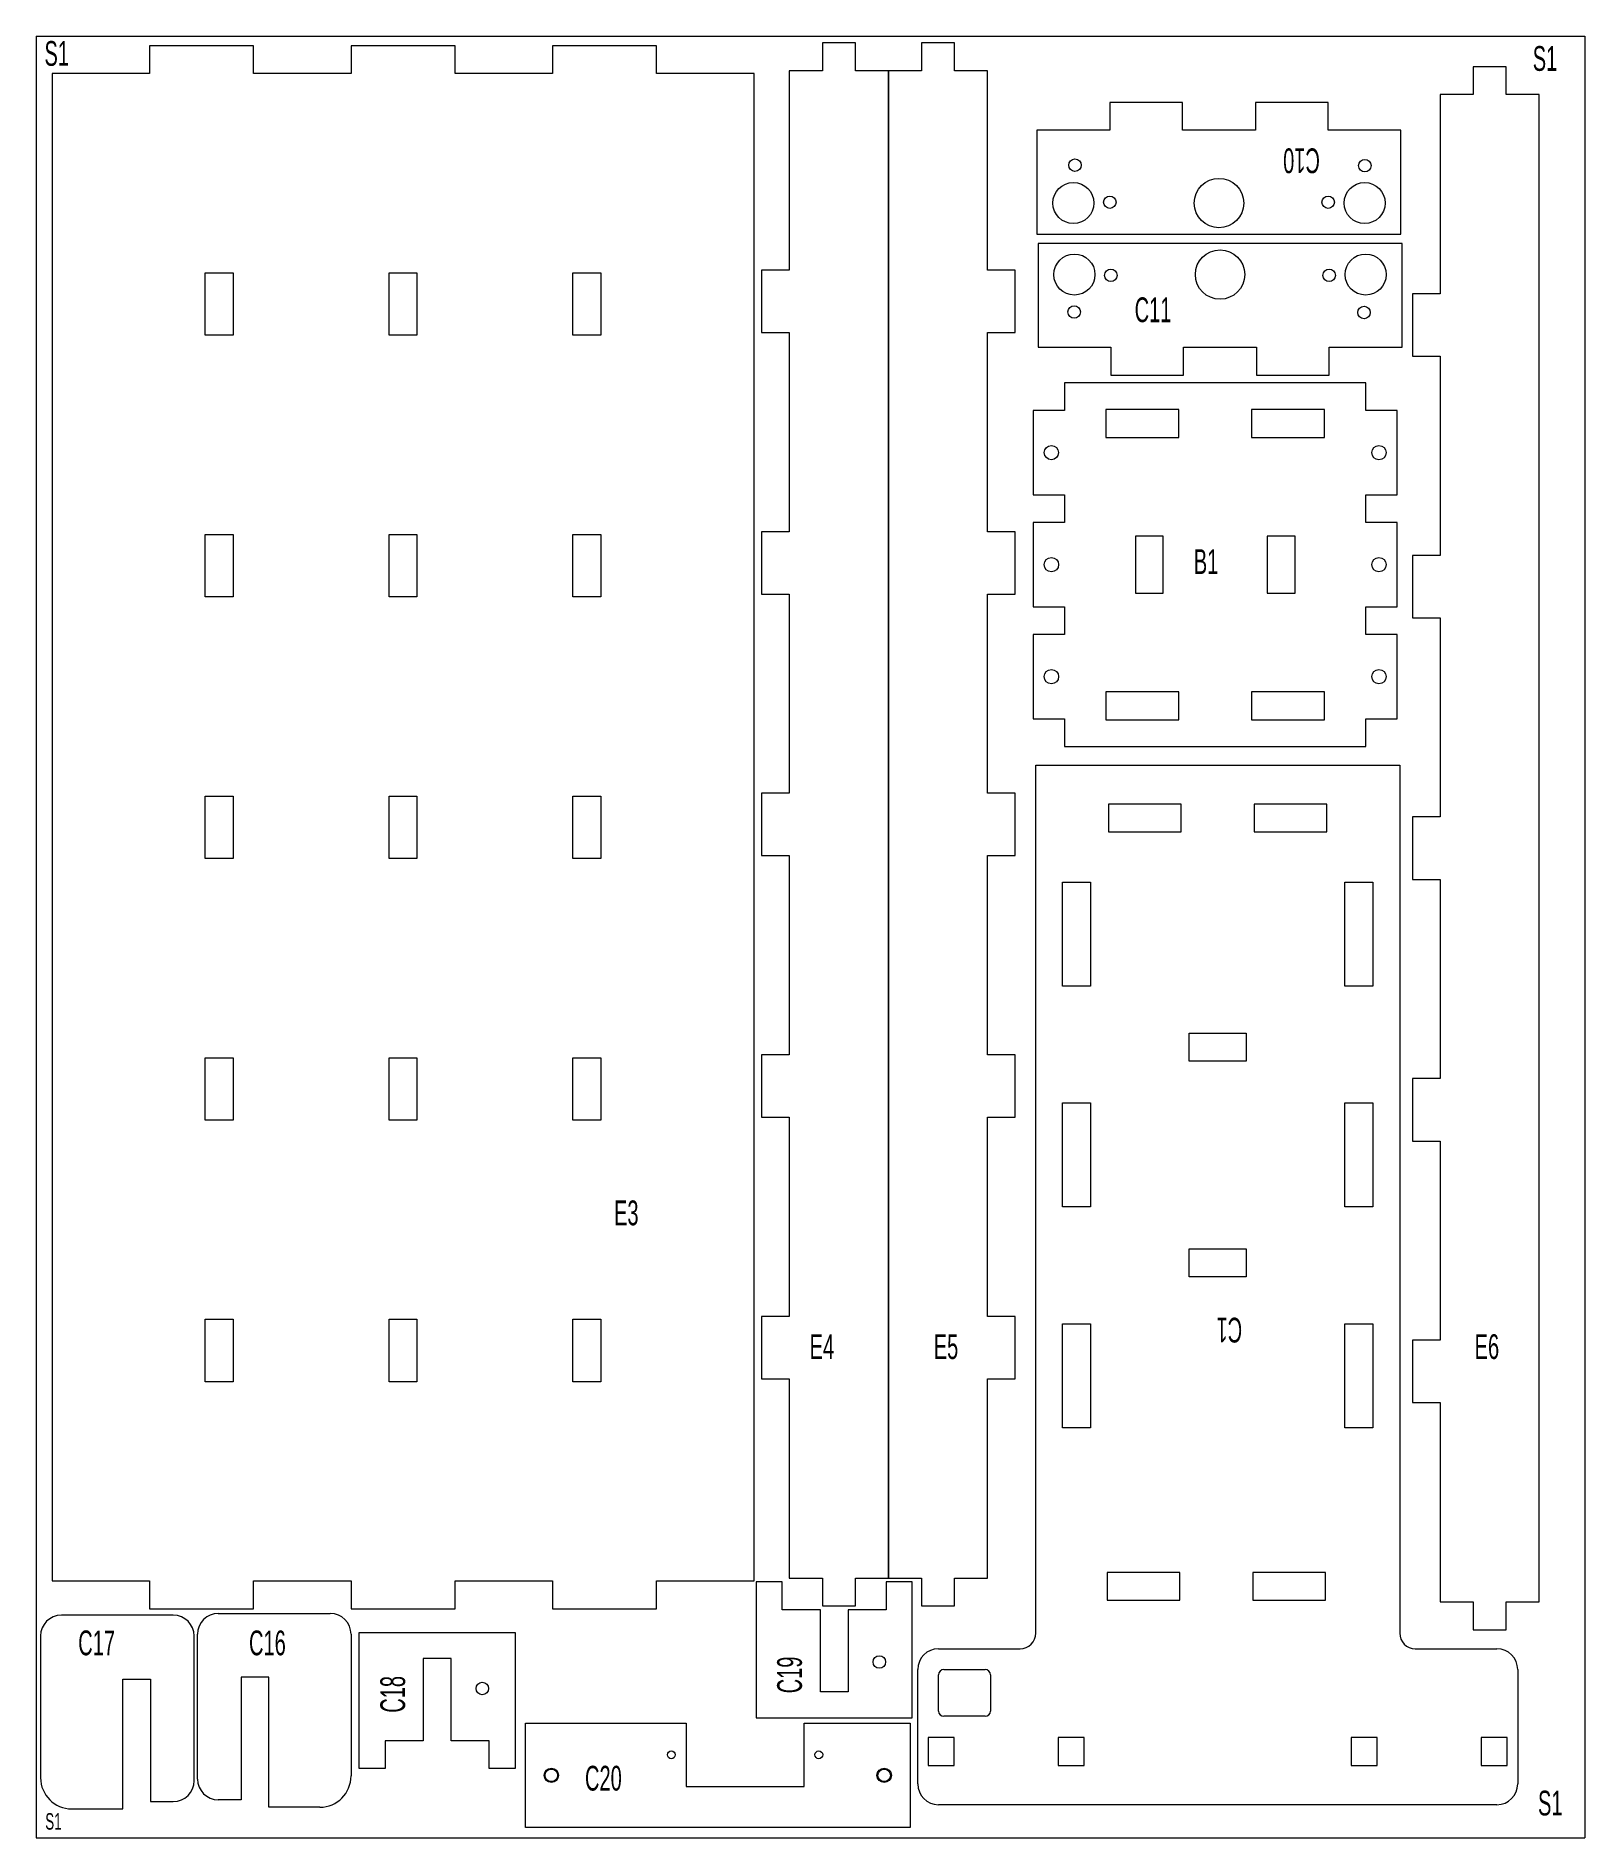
# Model space of a CAD drawing. Header units: millimetres. Extents: x 1 to 299, y 2 to 349.
import ezdxf

# ---------------------------------------------------------------- set-up
doc = ezdxf.new("R2010")
doc.units = ezdxf.units.MM
doc.styles.add('SLDTEXTSTYLE0', font='TXT', dxfattribs={"width": 0.605})

msp = doc.modelspace()

# ---------------------------------------------------------------- linework, layer by layer
at = {"color": 7, "linetype": 'Continuous', "lineweight": 0}
for p, q in [((0.75, 348.51), (0.75, 1.85)), ((0.75, 348.51), (298.62, 348.51)), ((298.62, 348.51), (298.62, 1.85)), ((0.75, 1.85), (298.62, 1.85))]:
    msp.add_line(p, q, dxfattribs=at)
at = {"color": 7, "linetype": 'Continuous', "lineweight": 15}
for p, q in [((151.96, 347.18), (151.96, 341.83)), ((158.31, 347.18), (151.96, 347.18)), ((158.31, 341.83), (158.31, 347.18)), ((171.01, 347.18), (171.01, 341.83)), ((177.36, 347.18), (171.01, 347.18)), ((177.36, 341.83), (177.36, 347.18)), ((22.58, 346.65), (22.58, 341.3)), ((42.58, 346.65), (22.58, 346.65)), ((42.58, 341.3), (42.58, 346.65)), ((61.33, 346.65), (61.33, 341.3)), ((81.33, 346.65), (61.33, 346.65)), ((81.33, 341.3), (81.33, 346.65)), ((100.08, 346.65), (100.08, 341.3)), ((120.08, 346.65), (100.08, 346.65)), ((120.08, 341.3), (120.08, 346.65)), ((3.83, 341.3), (3.83, 51.3)), ((22.58, 341.3), (3.83, 341.3)), ((61.33, 341.3), (42.58, 341.3)), ((100.08, 341.3), (81.33, 341.3)), ((138.83, 341.3), (120.08, 341.3)), ((138.83, 51.3), (138.83, 341.3)), ((145.61, 341.83), (145.61, 303.5)), ((151.96, 341.83), (145.61, 341.83)), ((164.66, 341.83), (158.31, 341.83)), ((164.66, 51.83), (164.66, 341.83)), ((164.66, 341.83), (164.66, 51.83)), ((171.01, 341.83), (164.66, 341.83)), ((183.71, 341.83), (177.36, 341.83)), ((183.71, 303.5), (183.71, 341.83)), ((277.13, 342.62), (277.13, 337.27)), ((283.48, 342.62), (277.13, 342.62)), ((283.48, 337.27), (283.48, 342.62)), ((270.78, 337.27), (270.78, 298.93)), ((277.13, 337.27), (270.78, 337.27)), ((289.83, 337.27), (283.48, 337.27)), ((289.83, 47.27), (289.83, 337.27)), ((207.24, 335.73), (207.24, 330.38)), ((221.24, 335.73), (207.24, 335.73)), ((221.24, 330.38), (221.24, 335.73)), ((235.24, 335.73), (235.24, 330.38)), ((249.24, 335.73), (235.24, 335.73)), ((249.24, 330.38), (249.24, 335.73)), ((193.24, 330.38), (193.24, 310.38)), ((207.24, 330.38), (193.24, 330.38)), ((235.24, 330.38), (221.24, 330.38)), ((263.24, 330.38), (249.24, 330.38)), ((263.24, 310.38), (263.24, 330.38)), ((193.24, 310.38), (263.24, 310.38)), ((193.44, 308.63), (193.44, 288.63)), ((263.44, 308.63), (193.44, 308.63)), ((263.44, 288.63), (263.44, 308.63)), ((33.3, 302.96), (38.65, 302.96)), ((33.3, 290.96), (33.3, 302.96)), ((38.65, 302.96), (38.65, 290.96)), ((68.65, 302.96), (74, 302.96)), ((68.65, 290.96), (68.65, 302.96)), ((74, 302.96), (74, 290.96)), ((104, 302.96), (109.35, 302.96)), ((104, 290.96), (104, 302.96)), ((109.35, 302.96), (109.35, 290.96)), ((140.26, 303.5), (140.26, 291.5)), ((145.61, 303.5), (140.26, 303.5)), ((189.06, 303.5), (183.71, 303.5)), ((189.06, 291.5), (189.06, 303.5)), ((265.43, 298.93), (265.43, 286.93)), ((270.78, 298.93), (265.43, 298.93)), ((140.26, 291.5), (145.61, 291.5)), ((145.61, 291.5), (145.61, 253.16)), ((183.71, 291.5), (189.06, 291.5)), ((183.71, 253.16), (183.71, 291.5)), ((38.65, 290.96), (33.3, 290.96)), ((74, 290.96), (68.65, 290.96)), ((109.35, 290.96), (104, 290.96)), ((193.44, 288.63), (207.44, 288.63)), ((207.44, 288.63), (207.44, 283.28)), ((221.44, 288.63), (235.44, 288.63)), ((221.44, 283.28), (221.44, 288.63)), ((235.44, 288.63), (235.44, 283.28)), ((249.44, 288.63), (263.44, 288.63)), ((249.44, 283.28), (249.44, 288.63)), ((265.43, 286.93), (270.78, 286.93)), ((270.78, 286.93), (270.78, 248.6)), ((198.51, 281.82), (198.51, 276.47)), ((256.51, 281.82), (198.51, 281.82)), ((207.44, 283.28), (221.44, 283.28)), ((235.44, 283.28), (249.44, 283.28)), ((256.51, 276.47), (256.51, 281.82)), ((192.51, 276.47), (192.51, 260.27)), ((198.51, 276.47), (192.51, 276.47)), ((220.51, 276.65), (206.51, 276.65)), ((206.51, 276.65), (206.51, 271.3)), ((220.51, 271.3), (220.51, 276.65)), ((248.51, 276.65), (234.51, 276.65)), ((234.51, 276.65), (234.51, 271.3)), ((248.51, 271.3), (248.51, 276.65)), ((262.51, 276.47), (256.51, 276.47)), ((262.51, 260.27), (262.51, 276.47)), ((206.51, 271.3), (220.51, 271.3)), ((234.51, 271.3), (248.51, 271.3)), ((192.51, 260.27), (198.51, 260.27)), ((198.51, 260.27), (198.51, 254.92)), ((256.51, 260.27), (262.51, 260.27)), ((256.51, 254.92), (256.51, 260.27)), ((140.26, 253.16), (140.26, 241.16)), ((145.61, 253.16), (140.26, 253.16)), ((189.06, 253.16), (183.71, 253.16)), ((189.06, 241.16), (189.06, 253.16)), ((198.51, 254.92), (192.51, 254.92)), ((192.51, 254.92), (192.51, 238.72)), ((262.51, 254.92), (256.51, 254.92)), ((262.51, 238.72), (262.51, 254.92)), ((33.3, 252.63), (38.65, 252.63)), ((33.3, 240.63), (33.3, 252.63)), ((38.65, 252.63), (38.65, 240.63)), ((68.65, 252.63), (74, 252.63)), ((68.65, 240.63), (68.65, 252.63)), ((74, 252.63), (74, 240.63)), ((104, 252.63), (109.35, 252.63)), ((104, 240.63), (104, 252.63)), ((109.35, 252.63), (109.35, 240.63)), ((217.51, 252.32), (212.16, 252.32)), ((212.16, 252.32), (212.16, 241.32)), ((217.51, 241.32), (217.51, 252.32)), ((242.86, 252.32), (237.51, 252.32)), ((237.51, 252.32), (237.51, 241.32)), ((242.86, 241.32), (242.86, 252.32)), ((265.43, 248.6), (265.43, 236.6)), ((270.78, 248.6), (265.43, 248.6)), ((38.65, 240.63), (33.3, 240.63)), ((74, 240.63), (68.65, 240.63)), ((109.35, 240.63), (104, 240.63)), ((140.26, 241.16), (145.61, 241.16)), ((145.61, 241.16), (145.61, 202.83)), ((183.71, 241.16), (189.06, 241.16)), ((183.71, 202.83), (183.71, 241.16)), ((212.16, 241.32), (217.51, 241.32)), ((237.51, 241.32), (242.86, 241.32)), ((192.51, 238.72), (198.51, 238.72)), ((198.51, 238.72), (198.51, 233.37)), ((256.51, 238.72), (262.51, 238.72)), ((256.51, 233.37), (256.51, 238.72)), ((265.43, 236.6), (270.78, 236.6)), ((270.78, 236.6), (270.78, 198.27)), ((198.51, 233.37), (192.51, 233.37)), ((192.51, 233.37), (192.51, 217.17)), ((262.51, 233.37), (256.51, 233.37)), ((262.51, 217.17), (262.51, 233.37)), ((220.51, 222.34), (206.51, 222.34)), ((206.51, 222.34), (206.51, 216.99)), ((220.51, 216.99), (220.51, 222.34)), ((248.51, 222.34), (234.51, 222.34)), ((234.51, 222.34), (234.51, 216.99)), ((248.51, 216.99), (248.51, 222.34)), ((192.51, 217.17), (198.51, 217.17)), ((198.51, 217.17), (198.51, 211.82)), ((206.51, 216.99), (220.51, 216.99)), ((234.51, 216.99), (248.51, 216.99)), ((256.51, 217.17), (262.51, 217.17)), ((256.51, 211.82), (256.51, 217.17)), ((198.51, 211.82), (256.51, 211.82)), ((192.99, 208.25), (262.99, 208.25)), ((192.99, 41.25), (192.99, 208.25)), ((262.99, 208.25), (262.99, 41.25)), ((33.3, 202.3), (38.65, 202.3)), ((33.3, 190.3), (33.3, 202.3)), ((38.65, 202.3), (38.65, 190.3)), ((68.65, 202.3), (74, 202.3)), ((68.65, 190.3), (68.65, 202.3)), ((74, 202.3), (74, 190.3)), ((104, 202.3), (109.35, 202.3)), ((104, 190.3), (104, 202.3)), ((109.35, 202.3), (109.35, 190.3)), ((140.26, 202.83), (140.26, 190.83)), ((145.61, 202.83), (140.26, 202.83)), ((189.06, 202.83), (183.71, 202.83)), ((189.06, 190.83), (189.06, 202.83)), ((220.99, 200.75), (206.99, 200.75)), ((206.99, 200.75), (206.99, 195.4)), ((220.99, 195.4), (220.99, 200.75)), ((248.99, 200.75), (234.99, 200.75)), ((234.99, 200.75), (234.99, 195.4)), ((248.99, 195.4), (248.99, 200.75)), ((265.43, 198.27), (265.43, 186.27)), ((270.78, 198.27), (265.43, 198.27)), ((206.99, 195.4), (220.99, 195.4)), ((234.99, 195.4), (248.99, 195.4)), ((140.26, 190.83), (145.61, 190.83)), ((145.61, 190.83), (145.61, 152.5)), ((183.71, 190.83), (189.06, 190.83)), ((183.71, 152.5), (183.71, 190.83)), ((38.65, 190.3), (33.3, 190.3)), ((74, 190.3), (68.65, 190.3)), ((109.35, 190.3), (104, 190.3)), ((198.16, 185.75), (203.51, 185.75)), ((198.16, 165.75), (198.16, 185.75)), ((203.51, 185.75), (203.51, 165.75)), ((252.47, 185.75), (257.82, 185.75)), ((252.47, 165.75), (252.47, 185.75)), ((257.82, 185.75), (257.82, 165.75)), ((265.43, 186.27), (270.78, 186.27)), ((270.78, 186.27), (270.78, 147.93)), ((203.51, 165.75), (198.16, 165.75)), ((257.82, 165.75), (252.47, 165.75)), ((222.49, 156.67), (233.49, 156.67)), ((222.49, 151.32), (222.49, 156.67)), ((233.49, 156.67), (233.49, 151.32)), ((33.3, 151.96), (38.65, 151.96)), ((33.3, 139.96), (33.3, 151.96)), ((38.65, 151.96), (38.65, 139.96)), ((68.65, 151.96), (74, 151.96)), ((68.65, 139.96), (68.65, 151.96)), ((74, 151.96), (74, 139.96)), ((104, 151.96), (109.35, 151.96)), ((104, 139.96), (104, 151.96)), ((109.35, 151.96), (109.35, 139.96)), ((140.26, 152.5), (140.26, 140.5)), ((145.61, 152.5), (140.26, 152.5)), ((189.06, 152.5), (183.71, 152.5)), ((189.06, 140.5), (189.06, 152.5)), ((233.49, 151.32), (222.49, 151.32)), ((265.43, 147.93), (265.43, 135.93)), ((270.78, 147.93), (265.43, 147.93)), ((198.16, 143.25), (203.51, 143.25)), ((198.16, 123.25), (198.16, 143.25)), ((203.51, 143.25), (203.51, 123.25)), ((252.47, 143.25), (257.82, 143.25)), ((252.47, 123.25), (252.47, 143.25)), ((257.82, 143.25), (257.82, 123.25)), ((38.65, 139.96), (33.3, 139.96)), ((74, 139.96), (68.65, 139.96)), ((109.35, 139.96), (104, 139.96)), ((140.26, 140.5), (145.61, 140.5)), ((145.61, 140.5), (145.61, 102.16)), ((183.71, 140.5), (189.06, 140.5)), ((183.71, 102.16), (183.71, 140.5)), ((265.43, 135.93), (270.78, 135.93)), ((270.78, 135.93), (270.78, 97.6)), ((203.51, 123.25), (198.16, 123.25)), ((257.82, 123.25), (252.47, 123.25)), ((222.49, 115.17), (233.49, 115.17)), ((222.49, 109.82), (222.49, 115.17)), ((233.49, 115.17), (233.49, 109.82)), ((233.49, 109.82), (222.49, 109.82)), ((33.3, 101.63), (38.65, 101.63)), ((33.3, 89.63), (33.3, 101.63)), ((38.65, 101.63), (38.65, 89.63)), ((68.65, 101.63), (74, 101.63)), ((68.65, 89.63), (68.65, 101.63)), ((74, 101.63), (74, 89.63)), ((104, 101.63), (109.35, 101.63)), ((104, 89.63), (104, 101.63)), ((109.35, 101.63), (109.35, 89.63)), ((140.26, 102.16), (140.26, 90.16)), ((145.61, 102.16), (140.26, 102.16)), ((189.06, 102.16), (183.71, 102.16)), ((189.06, 90.16), (189.06, 102.16)), ((198.16, 100.75), (203.51, 100.75)), ((198.16, 80.75), (198.16, 100.75)), ((203.51, 100.75), (203.51, 80.75)), ((252.47, 100.75), (257.82, 100.75)), ((252.47, 80.75), (252.47, 100.75)), ((257.82, 100.75), (257.82, 80.75)), ((265.43, 97.6), (265.43, 85.6)), ((270.78, 97.6), (265.43, 97.6)), ((140.26, 90.16), (145.61, 90.16)), ((145.61, 90.16), (145.61, 51.83)), ((183.71, 90.16), (189.06, 90.16)), ((183.71, 51.83), (183.71, 90.16)), ((38.65, 89.63), (33.3, 89.63)), ((74, 89.63), (68.65, 89.63)), ((109.35, 89.63), (104, 89.63)), ((265.43, 85.6), (270.78, 85.6)), ((270.78, 85.6), (270.78, 47.27)), ((203.51, 80.75), (198.16, 80.75)), ((257.82, 80.75), (252.47, 80.75)), ((220.74, 52.95), (206.74, 52.95)), ((206.74, 52.95), (206.74, 47.6)), ((220.74, 47.6), (220.74, 52.95)), ((248.74, 52.95), (234.74, 52.95)), ((234.74, 52.95), (234.74, 47.6)), ((248.74, 47.6), (248.74, 52.95)), ((3.83, 51.3), (22.58, 51.3)), ((22.58, 51.3), (22.58, 45.95)), ((42.58, 51.3), (61.33, 51.3)), ((42.58, 45.95), (42.58, 51.3)), ((61.33, 51.3), (61.33, 45.95)), ((81.33, 51.3), (100.08, 51.3)), ((81.33, 45.95), (81.33, 51.3)), ((100.08, 51.3), (100.08, 45.95)), ((120.08, 51.3), (138.83, 51.3)), ((120.08, 45.95), (120.08, 51.3)), ((139.25, 51.11), (139.25, 24.96)), ((144.25, 51.11), (139.25, 51.11)), ((144.25, 45.76), (144.25, 51.11)), ((145.61, 51.83), (151.96, 51.83)), ((151.96, 51.83), (151.96, 46.48)), ((158.31, 51.83), (164.66, 51.83)), ((158.31, 46.48), (158.31, 51.83)), ((164.25, 51.11), (164.25, 45.76)), ((169.25, 51.11), (164.25, 51.11)), ((164.66, 51.83), (171.01, 51.83)), ((169.25, 24.96), (169.25, 51.11)), ((171.01, 51.83), (171.01, 46.48)), ((177.36, 51.83), (183.71, 51.83)), ((177.36, 46.48), (177.36, 51.83)), ((22.58, 45.95), (42.58, 45.95)), ((61.33, 45.95), (81.33, 45.95)), ((100.08, 45.95), (120.08, 45.95)), ((151.58, 45.76), (144.25, 45.76)), ((151.58, 29.96), (151.58, 45.76)), ((151.96, 46.48), (158.31, 46.48)), ((156.93, 45.76), (156.93, 29.96)), ((164.25, 45.76), (156.93, 45.76)), ((171.01, 46.48), (177.36, 46.48)), ((206.74, 47.6), (220.74, 47.6)), ((234.74, 47.6), (248.74, 47.6)), ((270.78, 47.27), (277.13, 47.27)), ((277.13, 47.27), (277.13, 41.92)), ((283.48, 47.27), (289.83, 47.27)), ((283.48, 41.92), (283.48, 47.27)), ((27.15, 44.71), (5.62, 44.71)), ((35.8, 45.05), (57.33, 45.05)), ((277.13, 41.92), (283.48, 41.92)), ((1.62, 40.71), (1.62, 13.43)), ((31.15, 12.85), (31.15, 40.71)), ((31.8, 13.19), (31.8, 41.05)), ((61.33, 41.05), (61.33, 13.77)), ((62.9, 41.36), (92.9, 41.36)), ((62.9, 15.21), (62.9, 41.36)), ((92.9, 41.36), (92.9, 15.21)), ((174.3, 38.25), (189.99, 38.25)), ((265.99, 38.25), (281.69, 38.25)), ((75.22, 36.36), (75.22, 20.56)), ((80.57, 36.36), (75.22, 36.36)), ((80.57, 20.56), (80.57, 36.36)), ((17.42, 32.43), (22.77, 32.43)), ((17.42, 7.43), (17.42, 32.43)), ((22.77, 32.43), (22.77, 8.85)), ((40.18, 32.77), (40.18, 9.19)), ((45.53, 32.77), (40.18, 32.77)), ((45.53, 7.77), (45.53, 32.77)), ((170.3, 12.25), (170.3, 34.25)), ((174.3, 26.25), (174.3, 33.25)), ((175.3, 34.25), (183.3, 34.25)), ((184.3, 33.25), (184.3, 26.25)), ((285.69, 34.25), (285.69, 12.25)), ((156.93, 29.96), (151.58, 29.96)), ((139.25, 24.96), (169.25, 24.96)), ((183.3, 25.25), (175.3, 25.25)), ((94.85, 23.95), (125.75, 23.95)), ((94.85, 3.85), (94.85, 23.95)), ((125.75, 23.95), (125.75, 11.75)), ((148.47, 11.75), (148.47, 23.95)), ((148.47, 23.95), (168.85, 23.95)), ((168.85, 23.95), (168.85, 3.85)), ((172.32, 21.15), (172.32, 15.8)), ((177.32, 21.15), (172.32, 21.15)), ((177.32, 15.8), (177.32, 21.15)), ((197.32, 21.15), (197.32, 15.8)), ((202.32, 21.15), (197.32, 21.15)), ((202.32, 15.8), (202.32, 21.15)), ((258.67, 21.15), (253.67, 21.15)), ((253.67, 21.15), (253.67, 15.8)), ((258.67, 15.8), (258.67, 21.15)), ((283.67, 21.15), (278.67, 21.15)), ((278.67, 21.15), (278.67, 15.8)), ((283.67, 15.8), (283.67, 21.15)), ((67.9, 20.56), (67.9, 15.21)), ((75.22, 20.56), (67.9, 20.56)), ((87.9, 20.56), (80.57, 20.56)), ((87.9, 15.21), (87.9, 20.56)), ((67.9, 15.21), (62.9, 15.21)), ((92.9, 15.21), (87.9, 15.21)), ((172.32, 15.8), (177.32, 15.8)), ((197.32, 15.8), (202.32, 15.8)), ((253.67, 15.8), (258.67, 15.8)), ((278.67, 15.8), (283.67, 15.8)), ((125.75, 11.75), (148.47, 11.75)), ((7.62, 7.43), (17.42, 7.43)), ((22.77, 8.85), (27.15, 8.85)), ((40.18, 9.19), (35.8, 9.19)), ((55.33, 7.77), (45.53, 7.77)), ((281.69, 8.25), (174.3, 8.25)), ((168.85, 3.85), (94.85, 3.85))]:
    msp.add_line(p, q, dxfattribs=at)
for centre, radius in [((200.54, 323.68), 1.2), ((256.28, 323.58), 1.2), ((200.24, 316.38), 3.95), ((228.24, 316.38), 4.75), ((256.24, 316.38), 3.95), ((207.24, 316.54), 1.2), ((249.24, 316.54), 1.2), ((200.44, 302.63), 3.95), ((228.44, 302.63), 4.75), ((256.44, 302.63), 3.95), ((207.44, 302.47), 1.2), ((249.44, 302.47), 1.2), ((200.4, 295.43), 1.2), ((256.14, 295.33), 1.2), ((196.01, 268.37), 1.37), ((259.01, 268.37), 1.38), ((196.01, 246.82), 1.38), ((259.01, 246.82), 1.38), ((196.01, 225.27), 1.38), ((259.01, 225.27), 1.37), ((162.93, 35.71), 1.2), ((86.57, 30.61), 1.2), ((122.93, 17.85), 0.75), ((151.28, 17.85), 0.75), ((99.85, 13.9), 1.38), ((99.85, 13.9), 1.2), ((163.85, 13.9), 1.38), ((163.85, 13.9), 1.2)]:
    msp.add_circle(centre, radius, dxfattribs=at)
for centre, radius, start, end in [((5.62, 40.71), 4, 90, 180), ((27.15, 40.71), 4, 0, 90), ((35.8, 41.05), 4, 90, 180), ((57.33, 41.05), 4, 0, 90), ((174.3, 34.25), 4, 90, 180), ((189.99, 41.25), 3, 270, 0), ((265.99, 41.25), 3, 180, 270), ((281.69, 34.25), 4, 0, 90), ((175.3, 33.25), 1, 90, 180), ((183.3, 33.25), 1, 0, 90), ((175.3, 26.25), 1, 180, 270), ((183.3, 26.25), 1, 270, 0), ((7.62, 13.43), 6, 180, 270), ((27.15, 12.85), 4, 270, 0), ((35.8, 13.19), 4, 180, 270), ((55.33, 13.77), 6, 270, 0), ((174.3, 12.25), 4, 180, 270), ((281.69, 12.25), 4, 270, 0)]:
    msp.add_arc(centre, radius, start, end, dxfattribs=at)

# ---------------------------------------------------------------- texts
at = {"color": 7, "linetype": 'Continuous', "lineweight": 0, "attachment_point": 1, "style": 'SLDTEXTSTYLE0'}
for s, insert, char_height in [('S1', (2.37, 347.55), 4.763), ('S1', (288.58, 346.58), 4.763), ('C11', (212.02, 298.23), 4.763), ('B1', (223.4, 249.78), 4.763), ('E3', (111.9, 124.49), 4.763), ('E4', (149.52, 98.76), 4.763), ('E5', (173.38, 98.76), 4.763), ('E6', (277.4, 98.76), 4.763), ('C17', (8.86, 41.76), 4.763), ('C16', (41.71, 41.76), 4.763), ('C20', (106.32, 15.73), 4.763), ('S1', (289.59, 10.94), 4.763), ('S1', (2.52, 6.62), 3.175)]:
    msp.add_mtext(s, dxfattribs=dict(at, insert=insert, char_height=char_height))
at = {"color": 7, "linetype": 'Continuous', "lineweight": 0, "char_height": 4.763, "attachment_point": 1, "style": 'SLDTEXTSTYLE0'}
for s, insert, rotation in [('C10', (247.65, 322.14), 180), ('C1', (232.7, 97.17), 180), ('C19', (143.27, 29.68), 90), ('C18', (66.96, 25.94), 90)]:
    msp.add_mtext(s, dxfattribs=dict(at, insert=insert, rotation=rotation))

doc.saveas('drawing.dxf')
